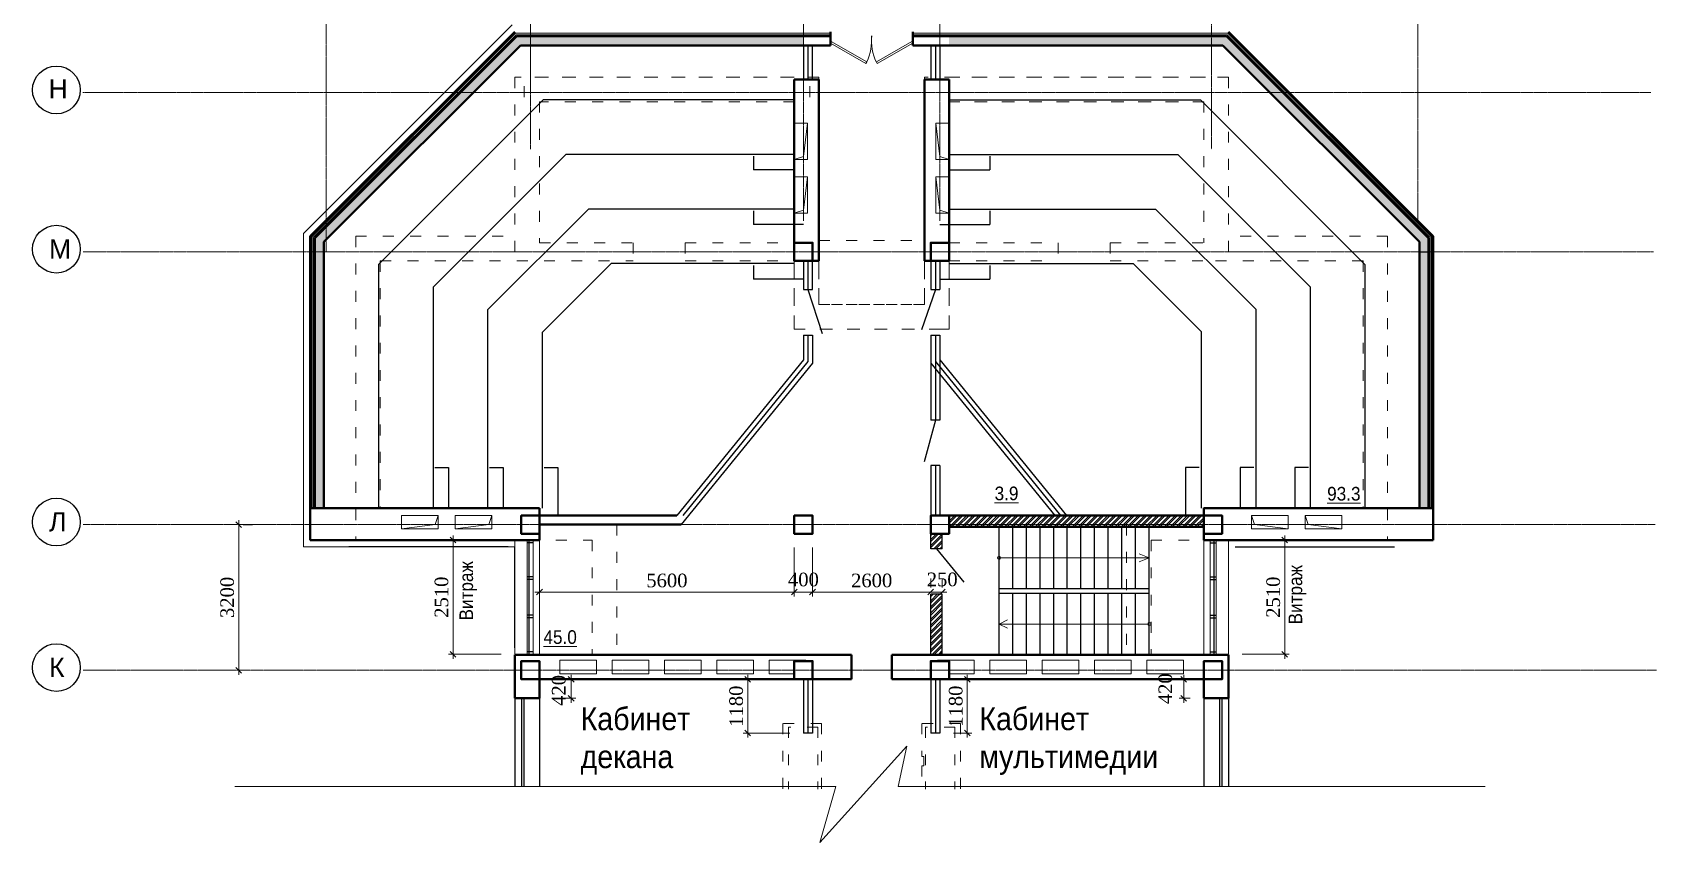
# Model space of a CAD drawing. Header units: inches. Extents: x -407541 to 6688123, y -998590 to 1205599.
# Drawn here: x 461 to 36152, y 173222 to 191033 of the extents above; entities that cross this region are included whole.
import ezdxf

# ---------------------------------------------------------------- set-up
doc = ezdxf.new("R2010")
doc.units = ezdxf.units.IN
doc.header["$MEASUREMENT"] = 0
doc.linetypes.add('ACAD_ISO03W100', pattern=[30, 12, -18])
doc.linetypes.add('ACAD_ISO04W100', pattern=[30, 24, -3, 0, -3])
for name, color, linetype, lineweight in [('1', 7, 'Continuous', 18), ('Вентканалы', 250, 'Continuous', 20), ('двери', 123, 'Continuous', 13), ('Лестницы', 250, 'Continuous', 25), ('Оси', 254, 'ACAD_ISO04W100', 5), ('Размеры', 7, 'Continuous', 18), ('СТЕКЛО', 121, 'Continuous', 5), ('Стенаgg', 7, 'Continuous', 13), ('Стены', 250, 'Continuous', 40), ('Текст', 7, 'Continuous', 18)]:
    doc.layers.add(name, color=color, linetype=linetype, lineweight=lineweight)
doc.layers.add('мои размеры', color=7, linetype='Continuous')
doc.layers.add('перегородки', color=14, linetype='Continuous')
doc.styles.get("Standard").update_dxf_attribs({"font": 'arial.ttf'})
doc.styles.add('style1', font='arial.ttf', dxfattribs={"width": 0.9, "height": 500})
doc.styles.add('стиль1', font='times.ttf')
doc.dimstyles.new('Copy(3) of Steal 1', dxfattribs={"dimtxt": 300, "dimasz": 125, "dimexe": 100, "dimexo": 300, "dimgap": 100, "dimtad": 1, "dimdec": 0, "dimrnd": 10, "dimzin": 1, "dimdsep": 46, "dimtxsty": 'стиль1', "dimblk": 'OBLIQUE', "dimcen": 100, "dimdle": 100, "dimclrd": 250, "dimclre": 250, "dimadec": 0, "dimazin": 0, "dimtfac": 1, "dimtdec": 0, "dimtmove": 2, "dimatfit": 2, "dimldrblk": 'OBLIQUE', "dimfxl": 1, "dimlwd": 9, "dimlwe": 9, "dimarcsym": 0})
pattern_1 = [(320, (183013.7, 647204), (-15.939086, -182.18467), [19.05, -209.55]), (265, (183013.7, 647204), (191.05664, 35.242826), [15.24, -167.64]), (10.451, (183012.37, 647188.82), (175.11669, -146.9425), [16.19, -178.09]), (316.1842, (183064.5, 647204), (-42.04233, -271.07904), [28.575, -314.325]), (6.6356, (183061, 647181.4), (247.42556, -237.40423), [24.285, -267.135]), (261.184, (183064.5, 647204), (247.42512, -237.4046), [22.86, -251.46]), (291, (183051.8, 647178.6), (-102.26552, -151.61488), [19.05, -209.55]), (236, (183051.8, 647178.6), (184.187966, -61.80203), [15.24, -167.64]), (341.4514, (183043.27, 647165.97), (81.92286, -213.41649), [16.19, -178.09]), (307.5, (183013.694, 647204), (84.555039, -3.088603), [0, -165.608, 0, -170.18, 0, -168.275]), (277.5, (183013.69, 647204), (100.180575, -66.819663), [0, -97.028, 0, -161.798, 0, -64.135]), (237.5, (183013.694, 647260.64), (-5.728744, -135.590595), [0, -63.5, 0, -198.12, 0, -262.89]), (227.5, (183013.7, 647286.04), (25.42649, -148.12918), [0, -82.55, 0, -131.572, 0, -186.69])]

# ---------------------------------------------------------------- blocks, each defined once
blk = doc.blocks.new('_Oblique')
at = {"layer": 'Стенаgg', "color": 0, "lineweight": -2}
blk.add_line((-0.5, -0.5), (0.5, 0.5), dxfattribs=at)
blk = doc.blocks.new('*D734')
at = {"layer": 'мои размеры', "color": 250, "lineweight": 9, "transparency": 16777216}
for p, q in [((4994, 180311), (4994, 176911)), ((5294, 180211), (5094, 180211)), ((4771, 177011), (4894, 177011))]:
    blk.add_line(p, q, dxfattribs=at)
at = {"layer": 'мои размеры', "color": 250, "lineweight": 9, "transparency": 16777216, "xscale": 125, "yscale": 125, "zscale": 125}
for p, rotation in [((4994, 180211), 90), ((4994, 177011), 270)]:
    blk.add_blockref('_Oblique', p, dxfattribs=dict(at, rotation=rotation))
at = {"layer": 'мои размеры', "color": 0, "transparency": 16777216, "insert": (4741, 178611), "char_height": 300, "attachment_point": 5, "rotation": 90, "style": 'стиль1'}
blk.add_mtext('3200', dxfattribs=at)
blk = doc.blocks.new('*D761')
at = {"layer": 'мои размеры', "color": 250, "lineweight": 9, "transparency": 16777216}
for p, q in [((17203, 179711), (17203, 178629)), ((11603, 178817), (11603, 178629)), ((11503, 178729), (17303, 178729))]:
    blk.add_line(p, q, dxfattribs=at)
at = {"layer": 'мои размеры', "color": 250, "lineweight": 9, "transparency": 16777216, "xscale": 125, "yscale": 125, "zscale": 125, "rotation": 180}
blk.add_blockref('_Oblique', (11603, 178729), dxfattribs=at)
at = {"layer": 'мои размеры', "color": 250, "lineweight": 9, "transparency": 16777216, "xscale": 125, "yscale": 125, "zscale": 125}
blk.add_blockref('_Oblique', (17203, 178729), dxfattribs=at)
at = {"layer": 'мои размеры', "color": 0, "transparency": 16777216, "insert": (14403, 178982), "char_height": 300, "attachment_point": 5, "style": 'стиль1'}
blk.add_mtext('5600', dxfattribs=at)
blk = doc.blocks.new('*D762')
at = {"layer": 'мои размеры', "color": 250, "lineweight": 9, "transparency": 16777216}
for p, q in [((17203, 179711), (17203, 178629)), ((17603, 179711), (17603, 178629)), ((17103, 178729), (17703, 178729))]:
    blk.add_line(p, q, dxfattribs=at)
at = {"layer": 'мои размеры', "color": 250, "lineweight": 9, "transparency": 16777216, "xscale": 125, "yscale": 125, "zscale": 125, "rotation": 180}
blk.add_blockref('_Oblique', (17203, 178729), dxfattribs=at)
at = {"layer": 'мои размеры', "color": 250, "lineweight": 9, "transparency": 16777216, "xscale": 125, "yscale": 125, "zscale": 125}
blk.add_blockref('_Oblique', (17603, 178729), dxfattribs=at)
at = {"layer": 'мои размеры', "color": 0, "transparency": 16777216, "insert": (17403, 179003), "char_height": 300, "attachment_point": 5, "style": 'стиль1'}
blk.add_mtext('400', dxfattribs=at)
blk = doc.blocks.new('*D763')
at = {"layer": 'мои размеры', "color": 250, "lineweight": 9, "transparency": 16777216}
for p, q in [((17603, 179711), (17603, 178629)), ((20203, 179029), (20203, 178829)), ((17503, 178729), (20303, 178729))]:
    blk.add_line(p, q, dxfattribs=at)
at = {"layer": 'мои размеры', "color": 250, "lineweight": 9, "transparency": 16777216, "xscale": 125, "yscale": 125, "zscale": 125, "rotation": 180}
blk.add_blockref('_Oblique', (17603, 178729), dxfattribs=at)
at = {"layer": 'мои размеры', "color": 250, "lineweight": 9, "transparency": 16777216, "xscale": 125, "yscale": 125, "zscale": 125}
blk.add_blockref('_Oblique', (20203, 178729), dxfattribs=at)
at = {"layer": 'мои размеры', "color": 0, "transparency": 16777216, "insert": (18903, 178982), "char_height": 300, "attachment_point": 5, "style": 'стиль1'}
blk.add_mtext('2600', dxfattribs=at)
blk = doc.blocks.new('*D738')
at = {"layer": 'мои размеры', "color": 250, "lineweight": 9, "transparency": 16777216}
for p, q in [((20203, 179029), (20203, 178829)), ((20453, 179029), (20453, 178829)), ((20103, 178729), (20553, 178729))]:
    blk.add_line(p, q, dxfattribs=at)
at = {"layer": 'мои размеры', "color": 250, "lineweight": 9, "transparency": 16777216, "xscale": 125, "yscale": 125, "zscale": 125, "rotation": 180}
blk.add_blockref('_Oblique', (20203, 178729), dxfattribs=at)
at = {"layer": 'мои размеры', "color": 250, "lineweight": 9, "transparency": 16777216, "xscale": 125, "yscale": 125, "zscale": 125}
blk.add_blockref('_Oblique', (20453, 178729), dxfattribs=at)
at = {"layer": 'мои размеры', "color": 0, "transparency": 16777216, "insert": (20453, 179005), "char_height": 300, "attachment_point": 5, "style": 'стиль1'}
blk.add_mtext('250', dxfattribs=at)
blk = doc.blocks.new('*D764')
at = {"layer": 'мои размеры', "color": 250, "lineweight": 9, "transparency": 16777216}
for p, q in [((11903, 176811), (12399, 176811)), ((12299, 176911), (12299, 176294)), ((11903, 176394), (12399, 176394))]:
    blk.add_line(p, q, dxfattribs=at)
at = {"layer": 'мои размеры', "color": 250, "lineweight": 9, "transparency": 16777216, "xscale": 125, "yscale": 125, "zscale": 125}
for p, rotation in [((12299, 176811), 90), ((12299, 176394), 270)]:
    blk.add_blockref('_Oblique', p, dxfattribs=dict(at, rotation=rotation))
at = {"layer": 'мои размеры', "color": 0, "transparency": 16777216, "insert": (12028, 176566), "char_height": 300, "attachment_point": 5, "rotation": 90, "style": 'стиль1'}
blk.add_mtext('420', dxfattribs=at)
blk = doc.blocks.new('*D765')
at = {"layer": 'мои размеры', "color": 250, "lineweight": 9, "transparency": 16777216}
for p, q in [((17103, 176811), (16080, 176811)), ((16180, 175528), (16180, 176911)), ((17103, 175628), (16080, 175628))]:
    blk.add_line(p, q, dxfattribs=at)
at = {"layer": 'мои размеры', "color": 250, "lineweight": 9, "transparency": 16777216, "xscale": 125, "yscale": 125, "zscale": 125}
for p, rotation in [((16180, 176811), 90), ((16180, 175628), 270)]:
    blk.add_blockref('_Oblique', p, dxfattribs=dict(at, rotation=rotation))
at = {"layer": 'мои размеры', "color": 0, "transparency": 16777216, "insert": (15927, 176219), "char_height": 300, "attachment_point": 5, "rotation": 90, "style": 'стиль1'}
blk.add_mtext('1180', dxfattribs=at)
blk = doc.blocks.new('*D739')
at = {"layer": 'мои размеры', "color": 250, "lineweight": 9, "transparency": 16777216}
for p, q in [((20703, 176811), (21105, 176811)), ((21005, 176911), (21005, 175528)), ((20703, 175628), (21105, 175628))]:
    blk.add_line(p, q, dxfattribs=at)
at = {"layer": 'мои размеры', "color": 250, "lineweight": 9, "transparency": 16777216, "xscale": 125, "yscale": 125, "zscale": 125}
for p, rotation in [((21005, 176811), 90), ((21005, 175628), 270)]:
    blk.add_blockref('_Oblique', p, dxfattribs=dict(at, rotation=rotation))
at = {"layer": 'мои размеры', "color": 0, "transparency": 16777216, "insert": (20752, 176219), "char_height": 300, "attachment_point": 5, "rotation": 90, "style": 'стиль1'}
blk.add_mtext('1180', dxfattribs=at)
blk = doc.blocks.new('*D766')
at = {"layer": 'мои размеры', "color": 250, "lineweight": 9, "transparency": 16777216}
for p, q in [((25903, 176811), (25662, 176811)), ((25762, 176911), (25762, 176294)), ((25903, 176394), (25662, 176394))]:
    blk.add_line(p, q, dxfattribs=at)
at = {"layer": 'мои размеры', "color": 250, "lineweight": 9, "transparency": 16777216, "xscale": 125, "yscale": 125, "zscale": 125}
for p, rotation in [((25762, 176811), 90), ((25762, 176394), 270)]:
    blk.add_blockref('_Oblique', p, dxfattribs=dict(at, rotation=rotation))
at = {"layer": 'мои размеры', "color": 0, "transparency": 16777216, "insert": (25359, 176603), "char_height": 300, "attachment_point": 5, "rotation": 90, "style": 'стиль1'}
blk.add_mtext('420', dxfattribs=at)
blk = doc.blocks.new('*D744')
at = {"layer": 'Размеры', "color": 250, "lineweight": 9, "transparency": 16777216}
for p, q in [((9704, 179971), (9704, 177262)), ((10753, 179871), (9604, 179871)), ((10763, 177362), (9604, 177362))]:
    blk.add_line(p, q, dxfattribs=at)
at = {"layer": 'Размеры', "color": 250, "lineweight": 9, "transparency": 16777216, "xscale": 125, "yscale": 125, "zscale": 125}
for p, rotation in [((9704, 179871), 90), ((9704, 177362), 270)]:
    blk.add_blockref('_Oblique', p, dxfattribs=dict(at, rotation=rotation))
at = {"layer": 'Размеры', "color": 0, "transparency": 16777216, "insert": (9451, 178616), "char_height": 300, "attachment_point": 5, "rotation": 90, "style": 'стиль1'}
blk.add_mtext('2510', dxfattribs=at)
blk = doc.blocks.new('*D745')
at = {"layer": 'Размеры', "color": 250, "lineweight": 9, "transparency": 16777216}
for p, q in [((27982, 177262), (27982, 179971)), ((27043, 179871), (28082, 179871)), ((27043, 177362), (28082, 177362))]:
    blk.add_line(p, q, dxfattribs=at)
at = {"layer": 'Размеры', "color": 250, "lineweight": 9, "transparency": 16777216, "xscale": 125, "yscale": 125, "zscale": 125}
for p, rotation in [((27982, 179871), 90), ((27982, 177362), 270)]:
    blk.add_blockref('_Oblique', p, dxfattribs=dict(at, rotation=rotation))
at = {"layer": 'Размеры', "color": 0, "transparency": 16777216, "insert": (27729, 178616), "char_height": 300, "attachment_point": 5, "rotation": 90, "style": 'стиль1'}
blk.add_mtext('2510', dxfattribs=at)
blk = doc.blocks.new('DVER 3(!)')
at = {"layer": 'двери'}
for points in [[(6389251, 630253), (6389147, 630313)], [(6389211, 630253), (6389211, 629353), (6389251, 629353), (6389251, 630253), (6389211, 630253)]]:
    blk.add_lwpolyline(points, dxfattribs=at)
blk.add_arc((6389287, 630412), 1062, 234.2253, 265.8938, dxfattribs=at)

msp = doc.modelspace()

# ---------------------------------------------------------------- hatches: boundary and pattern name
at = {"layer": 'мои размеры'}
h = msp.add_hatch(dxfattribs=at)
h.set_pattern_fill('AR-CONC', color=256, angle=-90, style=0)
h.set_pattern_definition(pattern_1)
h.paths.add_polyline_path([(17203.2, 190749.9), (17203.2, 190949.9), (11403.2, 190949.9), (11403.2, 190749.9)])
h.paths.add_polyline_path([(11403.2, 190749.9), (11403.2, 190949.9), (11104.7, 190949.9), (9865.6, 189711.2), (10148.5, 189711.2), (11187.5, 190749.9)])
h.paths.add_polyline_path([(10148.5, 189711.2), (9865.6, 189711.2), (6903.2, 186749.7), (6903.2, 186466.9)])
h.paths.add_polyline_path([(6863.2, 186211.2), (6863.2, 186426.9), (6903.2, 186466.9), (6903.2, 186749.7), (6663.2, 186509.8), (6663.2, 186211.2)])
h.paths.add_polyline_path([(6863.2, 180571.2), (6863.2, 186211.2), (6663.2, 186211.2), (6663.2, 180571.2)])
h.paths.add_polyline_path([(26619, 190749.9), (27658, 189711.2), (27940.9, 189711.2), (26701.8, 190949.9), (20603.2, 190949.9), (20603.2, 190749.9)])
h.paths.add_polyline_path([(23795.2, 191122.2), (23795.2, 190577.5), (23491, 190577.5), (23491, 191122.2)], flags=9)
h.paths.add_polyline_path([(28804.4, 184220.9), (29482.1, 184220.9), (29482.1, 183916.7), (28804.4, 183916.7)], flags=24)
h.paths.add_polyline_path([(31143.2, 186211.2), (31143.2, 186509.8), (27940.9, 189711.2), (27658, 189711.2), (30943.2, 186426.9), (30943.2, 186211.2)])
h = msp.add_hatch(dxfattribs=at)
h.set_pattern_fill('AR-CONC', color=256, angle=-90, style=0)
h.set_pattern_definition(pattern_1)
h.paths.add_polyline_path([(17403.2, 190749.9), (17403.2, 190949.9), (17203.2, 190949.9), (11403.2, 190949.9), (11403.2, 190749.9), (17203.2, 190749.9)])
h.paths.add_polyline_path([(14763.1, 191122.2), (14763.1, 190577.5), (14458.8, 190577.5), (14458.8, 191122.2)], flags=9)
h = msp.add_hatch(dxfattribs=at)
h.set_pattern_fill('AR-CONC', color=256, angle=-90, style=0)
h.set_pattern_definition(pattern_1)
h.paths.add_polyline_path([(31143.2, 186211.2), (31143.2, 180571.2), (30943.2, 180571.2), (30943.2, 186211.2)])
h = msp.add_hatch(dxfattribs=at)
h.set_pattern_fill('ANSI32', color=256, scale=10, style=0)
h.set_pattern_definition([(45, (-2151185.71, 665395.29), (-67.351921, 67.351921), []), (45, (-2151140.81, 665395.29), (-67.351921, 67.351921), [])])
h.paths.add_polyline_path([(26203.2, 180411.2), (23183, 180411.2), (20603.2, 180411.2), (20603.2, 180161.2), (26203.2, 180161.2)])
h.paths.add_polyline_path([(20403.2, 180011.2), (20203.2, 180011.2), (20203.2, 179681.2), (20403.2, 179681.2)])
h.paths.add_polyline_path([(20453.2, 180011.2), (20403.2, 180011.2), (20403.2, 179681.2), (20453.2, 179681.2)])
h.paths.add_polyline_path([(20453.2, 178681.2), (20403.2, 178681.2), (20403.2, 177351.2), (20453.2, 177351.2)])
h.paths.add_polyline_path([(20403.2, 178681.2), (20203.2, 178681.2), (20203.2, 177351.2), (20403.2, 177351.2)])

# ---------------------------------------------------------------- linework, layer by layer
at = {"color": 0}
for p, q in [((11684.3, 189549.9), (8063.2, 185929.9)), ((17203.2, 189549.9), (11684.3, 189549.9)), ((20603.2, 189549.9), (26127.2, 189549.9)), ((26127.2, 189549.9), (29743.2, 185934.9)), ((12181, 188349.9), (9263.2, 185432.9)), ((17203.2, 188349.9), (12181, 188349.9)), ((16303.2, 188311.2), (16303.2, 188011.2)), ((20603.2, 188349.9), (25635.4, 188349.9)), ((21503.2, 188311.2), (21503.2, 188011.2)), ((25635.4, 188349.9), (28543.2, 185442.9)), ((17203.2, 188011.2), (16303.2, 188011.2)), ((20603.2, 188011.2), (21503.2, 188011.2)), ((12677.8, 187149.9), (10463.2, 184935.9)), ((17203.2, 187149.9), (12677.8, 187149.9)), ((16303.2, 187111.2), (16303.2, 186811.2)), ((20603.2, 187149.9), (25143.6, 187149.9)), ((21503.2, 187111.2), (21503.2, 186811.2)), ((25143.6, 187149.9), (27343.2, 184950.8)), ((17403.2, 186811.2), (16303.2, 186811.2)), ((20403.2, 186811.2), (21503.2, 186811.2)), ((8063.2, 185929.9), (8063.2, 180571.2)), ((13174.6, 185949.9), (11663.2, 184438.9)), ((17203.2, 185949.9), (13174.6, 185949.9)), ((16303.2, 185911.2), (16303.2, 185611.2)), ((17403.2, 185611.2), (16303.2, 185611.2)), ((20403.2, 185611.2), (21503.2, 185611.2)), ((20603.2, 185949.9), (24651.8, 185949.9)), ((21503.2, 185911.2), (21503.2, 185611.2)), ((24651.8, 185949.9), (26143.2, 184458.8)), ((29743.2, 185934.9), (29743.2, 180571.2)), ((9263.2, 185432.9), (9263.2, 180571.2)), ((28543.2, 185442.9), (28543.2, 180571.2)), ((10463.2, 184935.9), (10463.2, 180571.2)), ((27343.2, 184950.8), (27343.2, 180571.2)), ((11663.2, 184438.9), (11663.2, 180571.2)), ((26143.2, 184458.8), (26143.2, 180571.2)), ((9303.2, 181471.2), (9603.2, 181471.2)), ((9603.2, 181471.2), (9603.2, 180571.2)), ((10503.2, 181471.2), (10803.2, 181471.2)), ((10803.2, 181471.2), (10803.2, 180571.2)), ((11703.2, 181471.2), (12003.2, 181471.2)), ((12003.2, 181471.2), (12003.2, 180411.2)), ((25803.2, 181471.2), (25803.2, 180411.2)), ((26103.2, 181471.2), (25803.2, 181471.2)), ((27003.2, 181471.2), (27003.2, 180571.2)), ((27303.2, 181471.2), (27003.2, 181471.2)), ((28203.2, 181471.2), (28203.2, 180571.2)), ((28503.2, 181471.2), (28203.2, 181471.2)), ((10913.2, 179721.2), (7413.2, 179721.2)), ((26893.2, 179721.2), (30393.2, 179721.2)), ((11063.2, 176394.2), (11063.2, 174450.4)), ((11204.6, 176394.2), (11204.6, 174450.4)), ((11257.9, 176394.2), (11257.9, 174450.4)), ((11603.2, 176394.2), (11603.2, 174450.4)), ((26203.2, 176394.2), (26203.2, 174450.4)), ((26548.6, 176394.2), (26548.6, 174450.4)), ((26601.9, 176394.2), (26601.9, 174450.4)), ((26743.2, 176394.2), (26743.2, 174450.4))]:
    msp.add_line(p, q, dxfattribs=at)
for p, q in [((11463.2, 179811.8), (11333.2, 179811.8)), ((26343.2, 179811.8), (26473.2, 179811.8)), ((11463.2, 179061.8), (11333.2, 179061.8)), ((11463.2, 179001.8), (11333.2, 179001.8)), ((26343.2, 179061.8), (26473.2, 179061.8)), ((26343.2, 179001.8), (26473.2, 179001.8)), ((11463.2, 178221.8), (11333.2, 178221.8)), ((11463.2, 178161.8), (11333.2, 178161.8)), ((26343.2, 178221.8), (26473.2, 178221.8)), ((26343.2, 178161.8), (26473.2, 178161.8)), ((11463.2, 177411.8), (11333.2, 177411.8)), ((26343.2, 177411.8), (26473.2, 177411.8))]:
    msp.add_line(p, q)
msp.add_lwpolyline([(17603.2, 186411.2), (17603.2, 186411.2), (17603.2, 186411.2), (17603.2, 186011.2), (17203.2, 186011.2), (17203.2, 186411.2), (17603.2, 186411.2)])
at = {"layer": '1', "lineweight": 9, "ltscale": 0.1}
for p, q in [((4906.6, 174450.4), (18116.1, 174450.4)), ((19487.5, 174450.4), (32387.5, 174450.4))]:
    msp.add_line(p, q, dxfattribs=at)
msp.add_lwpolyline([(18116.1, 174450.4), (17765, 173221.9), (19673.2, 175343.5), (19487.5, 174450.4)], dxfattribs=at)
at = {"layer": 'Вентканалы'}
for p, q in [((17203.2, 189041.2), (17493.2, 189041.2)), ((17493.2, 189041.2), (17493.2, 188241.2)), ((20603.2, 189041.2), (20313.2, 189041.2)), ((20313.2, 189041.2), (20313.2, 188241.2)), ((17203.2, 188241.2), (17493.2, 188241.2)), ((20603.2, 188241.2), (20313.2, 188241.2)), ((17203.2, 187861.2), (17493.2, 187861.2)), ((17493.2, 187861.2), (17493.2, 187061.2)), ((20313.2, 187861.2), (20313.2, 187061.2)), ((20603.2, 187861.2), (20313.2, 187861.2)), ((17203.2, 187061.2), (17493.2, 187061.2)), ((20603.2, 187061.2), (20313.2, 187061.2)), ((8573.2, 180411.2), (9373.2, 180411.2)), ((8573.2, 180411.2), (8573.2, 180121.2)), ((9373.2, 180411.2), (9373.2, 180121.2)), ((10553.2, 180411.2), (9753.2, 180411.2)), ((9753.2, 180411.2), (9753.2, 180121.2)), ((10553.2, 180411.2), (10553.2, 180121.2)), ((27253.2, 180411.2), (28053.2, 180411.2)), ((27253.2, 180411.2), (27253.2, 180121.2)), ((28053.2, 180411.2), (28053.2, 180121.2)), ((29233.2, 180411.2), (28433.2, 180411.2)), ((28433.2, 180411.2), (28433.2, 180121.2)), ((29233.2, 180411.2), (29233.2, 180121.2)), ((8573.2, 180121.2), (9373.2, 180121.2)), ((9753.2, 180121.2), (10553.2, 180121.2)), ((28053.2, 180121.2), (27253.2, 180121.2)), ((29233.2, 180121.2), (28433.2, 180121.2))]:
    msp.add_line(p, q, dxfattribs=at)
for points in [[(17493.2, 189041.2), (17403.2, 188302.9), (17203.2, 188241.2)], [(20313.2, 189041.2), (20403.2, 188302.9), (20603.2, 188241.2)], [(17493.2, 187861.2), (17403.2, 187122.9), (17203.2, 187061.2)], [(20313.2, 187861.2), (20403.2, 187122.9), (20603.2, 187061.2)], [(8573.2, 180121.2), (9311.5, 180211.2), (9373.2, 180411.2)], [(9753.2, 180121.2), (10491.5, 180211.2), (10553.2, 180411.2)], [(28053.2, 180121.2), (27315, 180211.2), (27253.2, 180411.2)], [(29233.2, 180121.2), (28495, 180211.2), (28433.2, 180411.2)], [(12053.2, 177231.2), (12053.2, 176931.2), (12853.2, 176931.2), (12853.2, 177231.2), (12053.2, 177231.2)], [(13203.2, 177231.2), (13203.2, 176931.2), (14003.2, 176931.2), (14003.2, 177231.2), (13203.2, 177231.2)], [(14353.2, 177231.2), (14353.2, 176931.2), (15153.2, 176931.2), (15153.2, 177231.2), (14353.2, 177231.2)], [(15503.2, 177231.2), (15503.2, 176931.2), (16303.2, 176931.2), (16303.2, 177231.2), (15503.2, 177231.2)], [(16653.2, 177231.2), (16653.2, 176931.2), (17203.2, 176931.2)], [(17453.2, 177211.2), (17453.2, 177231.2), (16653.2, 177231.2)], [(20353.2, 177211.2), (20353.2, 177231.2), (21153.2, 177231.2)], [(21153.2, 177231.2), (21153.2, 176931.2), (20603.2, 176931.2)], [(22303.2, 177231.2), (22303.2, 176931.2), (21503.2, 176931.2), (21503.2, 177231.2), (22303.2, 177231.2)], [(23453.2, 177231.2), (23453.2, 176931.2), (22653.2, 176931.2), (22653.2, 177231.2), (23453.2, 177231.2)], [(24603.2, 177231.2), (24603.2, 176931.2), (23803.2, 176931.2), (23803.2, 177231.2), (24603.2, 177231.2)], [(25753.2, 177231.2), (25753.2, 176931.2), (24953.2, 176931.2), (24953.2, 177231.2), (25753.2, 177231.2)]]:
    msp.add_lwpolyline(points, dxfattribs=at)
at = {"layer": 'Лестницы'}
for points in [[(21703.2, 177351.2), (21703.2, 180151.2)], [(22003.2, 178801.2), (22003.2, 180151.2)], [(22303.2, 178801.2), (22303.2, 180151.2)], [(22603.2, 178801.2), (22603.2, 180151.2)], [(22903.2, 178801.2), (22903.2, 180151.2)], [(23203.2, 178801.2), (23203.2, 180151.2)], [(23503.2, 178801.2), (23503.2, 180151.2)], [(23803.2, 178801.2), (23803.2, 180151.2)], [(24103.2, 178801.2), (24103.2, 180151.2)], [(24403.2, 178801.2), (24403.2, 180151.2)], [(24703.2, 178801.2), (24703.2, 180151.2)], [(25003.2, 177351.2), (25003.2, 180151.2)], [(11377.4, 177351.2), (11377.4, 179871.2)], [(26429.1, 177351.2), (26429.1, 179871.2)], [(25003.2, 178801.2), (21703.2, 178801.2)], [(25003.2, 178701.2), (21703.2, 178701.2)], [(22003.2, 177351.2), (22003.2, 178701.2)], [(22303.2, 177351.2), (22303.2, 178701.2)], [(22603.2, 177351.2), (22603.2, 178701.2)], [(22903.2, 177351.2), (22903.2, 178701.2)], [(23203.2, 177351.2), (23203.2, 178701.2)], [(23503.2, 177351.2), (23503.2, 178701.2)], [(23803.2, 177351.2), (23803.2, 178701.2)], [(24103.2, 177351.2), (24103.2, 178701.2)], [(24403.2, 177351.2), (24403.2, 178701.2)], [(24703.2, 177351.2), (24703.2, 178701.2)]]:
    msp.add_lwpolyline(points, dxfattribs=at)
at = {"layer": 'мои размеры'}
for p, q in [((17503.2, 185379.8), (17813.4, 184414.7)), ((20303.2, 185379.8), (20001.5, 184496.4)), ((20303.2, 182509.9), (20056.3, 181596.1)), ((20328.2, 179681.2), (20926.4, 178946.3))]:
    msp.add_line(p, q, dxfattribs=at)
msp.add_lwpolyline([(31143.2, 186211.2), (31143.2, 180571.2), (30943.2, 180571.2), (30943.2, 186211.2)], close=True, dxfattribs=at)
for centre in [(985.6, 189768.8), (985.6, 186268.8), (985.6, 180268.8), (985.6, 177068.8)]:
    msp.add_circle(centre, 525, dxfattribs=at)
at = {"layer": 'Оси', "ltscale": 0.3}
for p, q in [((17403.2, 278737.2), (17403.2, 186893.5)), ((20403.2, 278737.2), (20403.2, 186893.5)), ((36025.3, 189711.2), (1563.6, 189711.2)), ((36088.5, 186211.2), (1574, 186211.2)), ((36119.1, 180211.2), (1574, 180211.2)), ((36151.8, 177011.2), (1574, 177011.2))]:
    msp.add_line(p, q, dxfattribs=at)
for points in [[(6918.2, 194528.8), (6918.2, 186211.2)], [(26369.6, 194529.7), (26369.6, 188465.1)], [(30903.2, 194587), (30903.2, 186891.1)], [(11403.2, 194514.1), (11403.2, 188465.1)]]:
    msp.add_lwpolyline(points, dxfattribs=at)
at = {"layer": 'перегородки'}
for p, q in [((17403.2, 190749.9), (17403.2, 189996.9)), ((17503.2, 190749.9), (17503.2, 189996.9)), ((17603.2, 189996.9), (17603.2, 190749.9)), ((20203.2, 190749.9), (20203.2, 189996.9)), ((20303.2, 190749.9), (20303.2, 189996.9)), ((20403.2, 190749.9), (20403.2, 189996.9)), ((17203.2, 189996.9), (17203.2, 186011.2)), ((17603.2, 185379.8), (17603.2, 186411.2)), ((20203.2, 186411.2), (20203.2, 185379.8)), ((17403.2, 186011.2), (17403.2, 185379.8)), ((17403.2, 186011.2), (17403.2, 185567.4)), ((17503.2, 186011.2), (17503.2, 185379.8)), ((20303.2, 186011.2), (20303.2, 185379.8)), ((20403.2, 186011.2), (20403.2, 185379.8)), ((20403.2, 186011.2), (20403.2, 185567.4)), ((17403.2, 185379.8), (17603.2, 185379.8)), ((20203.2, 185379.8), (20403.2, 185379.8)), ((17403.2, 184379.8), (17403.2, 183835)), ((17403.2, 184379.8), (17603.2, 184379.8)), ((17503.2, 184379.8), (17503.2, 183799.5)), ((17603.2, 184379.8), (17603.2, 183764.1)), ((20203.2, 184379.8), (20203.2, 182509.9)), ((20203.2, 184379.8), (20403.2, 184379.8)), ((20303.2, 184379.8), (20303.2, 182509.9)), ((20403.2, 184379.8), (20403.2, 182509.9)), ((17403.2, 183835), (14623.5, 180411.2)), ((20403.2, 183835), (23183, 180411.2)), ((17603.2, 183764.1), (14718.7, 180211.2)), ((17503.2, 183799.5), (14752.3, 180411.2)), ((20203.2, 183764.1), (22925.4, 180411.2)), ((20303.2, 183799.5), (23054.2, 180411.2)), ((20403.2, 182509.9), (20203.2, 182509.9)), ((20203.2, 181509.9), (20203.2, 180411.2)), ((20403.2, 181509.9), (20203.2, 181509.9)), ((20303.2, 181509.9), (20303.2, 180411.2)), ((20403.2, 181509.9), (20403.2, 180411.2)), ((20453.2, 179681.2), (20203.2, 179681.2)), ((20453.2, 178681.2), (20203.2, 178681.2)), ((17403.2, 176811.2), (17403.2, 175627.8)), ((17503.2, 176811.2), (17503.2, 175627.8)), ((17603.2, 176811.2), (17603.2, 175627.8)), ((20203.2, 176811.2), (20203.2, 175627.8)), ((20303.2, 176811.2), (20303.2, 175627.8)), ((20403.2, 176811.2), (20403.2, 175627.8)), ((17603.2, 175627.8), (17403.2, 175627.8)), ((20403.2, 175627.8), (20203.2, 175627.8))]:
    msp.add_line(p, q, dxfattribs=at)
at = {"layer": 'перегородки', "color": 112, "linetype": 'ACAD_ISO03W100', "lineweight": 5, "ltscale": 20}
for p, q in [((11063.2, 190051.2), (11063.2, 186011.2)), ((17743.2, 190051.2), (11063.2, 190051.2)), ((17203.2, 190051.2), (11063.2, 190051.2)), ((17743.2, 190051.2), (17743.2, 185051.2)), ((20063.2, 190051.2), (20063.2, 185051.2)), ((26743.2, 190051.2), (20063.2, 190051.2)), ((20603.2, 190051.2), (26743.2, 190051.2)), ((26743.2, 190051.2), (26743.2, 186011.2)), ((11263.2, 189851.2), (11263.2, 189511.2)), ((17543.2, 189851.2), (17543.2, 189511.2)), ((11603.2, 189511.2), (11603.2, 186411.2)), ((17203.2, 189511.2), (11603.2, 189511.2)), ((26203.2, 189511.2), (20603.2, 189511.2)), ((20603.2, 189511.2), (26203.2, 189511.2)), ((26203.2, 189511.2), (26203.2, 186411.2)), ((17203.2, 187061.2), (17203.2, 184511.2)), ((20603.2, 187061.2), (20603.2, 184511.2)), ((7563.2, 186551.2), (11063.2, 186551.2)), ((7563.2, 186551.2), (7563.2, 179871.2)), ((11603.2, 186411.2), (13663.2, 186411.2)), ((13663.2, 186411.2), (13663.2, 186011.2)), ((14803.2, 186411.2), (14803.2, 186011.2)), ((14803.2, 186411.2), (17203.2, 186411.2)), ((17743.2, 186461.2), (20063.2, 186461.2)), ((20603.2, 186411.2), (23003.2, 186411.2)), ((23003.2, 186411.2), (23003.2, 186011.2)), ((24143.2, 186411.2), (24143.2, 186011.2)), ((24143.2, 186411.2), (26203.2, 186411.2)), ((30243.2, 186551.2), (26743.2, 186551.2)), ((30243.2, 186551.2), (30243.2, 179871.2)), ((8103.2, 186011.2), (13663.2, 186011.2)), ((8103.2, 186011.2), (8103.2, 180571.2)), ((14803.2, 186011.2), (17203.2, 186011.2)), ((17203.2, 186011.2), (17203.2, 184511.2)), ((17743.2, 186211.2), (20063.2, 186211.2)), ((17743.2, 186011.2), (17743.2, 185051.2)), ((20063.2, 186011.2), (20063.2, 185051.2)), ((20603.2, 186011.2), (23003.2, 186011.2)), ((20603.2, 186011.2), (20603.2, 184567.4)), ((24143.2, 186011.2), (26543.2, 186011.2)), ((29703.2, 186011.2), (26203.2, 186011.2)), ((29703.2, 186011.2), (29703.2, 180571.2)), ((17743.2, 185051.2), (20063.2, 185051.2)), ((20063.2, 185051.2), (17743.2, 185051.2)), ((17203.2, 184511.2), (20063.2, 184511.2)), ((20403.2, 184511.2), (17403.2, 184511.2)), ((20603.2, 184511.2), (20063.2, 184511.2)), ((8103.2, 180571.2), (11203.2, 180571.2)), ((26603.2, 180571.2), (29703.2, 180571.2)), ((11603.2, 180211.2), (13303.2, 180211.2)), ((13303.2, 180211.2), (13303.2, 177351.2)), ((24503.2, 180211.2), (24503.2, 177351.2)), ((26203.2, 180211.2), (24503.2, 180211.2)), ((6563.2, 179871.2), (12763.2, 179871.2)), ((12763.2, 179871.2), (12763.2, 177351.2)), ((25043.2, 179871.2), (25043.2, 177351.2)), ((25043.2, 179871.2), (30243.2, 179871.2)), ((17803.2, 175841.2), (16953.2, 175841.2)), ((16953.2, 175841.2), (16953.2, 174393.7)), ((17723.2, 175761.2), (17073.2, 175761.2)), ((17073.2, 175761.2), (17073.2, 174393.7)), ((17723.2, 175761.2), (17723.2, 174393.7)), ((17803.2, 175841.2), (17803.2, 174393.7)), ((20003.2, 175841.2), (20003.2, 175111.2)), ((20853.2, 175841.2), (20003.2, 175841.2)), ((20083.2, 175761.2), (20083.2, 174393.7)), ((20733.2, 175761.2), (20083.2, 175761.2)), ((20733.2, 175761.2), (20733.2, 174393.7)), ((20853.2, 175841.2), (20853.2, 174393.7)), ((20003.2, 174911.2), (20003.2, 174393.7))]:
    msp.add_line(p, q, dxfattribs=at)
for points in [[(20603.2, 186411.2), (20603.2, 186411.2), (20603.2, 186411.2), (20603.2, 186011.2), (20203.2, 186011.2), (20203.2, 186411.2), (20603.2, 186411.2)], [(20603.2, 177211.2), (20603.2, 177211.2), (20603.2, 177211.2), (20603.2, 176811.2), (20203.2, 176811.2), (20203.2, 177211.2), (20603.2, 177211.2)], [(20003.2, 175111.2), (20053.2, 175111.2), (20053.2, 174911.2), (20003.2, 174911.2)]]:
    msp.add_lwpolyline(points, dxfattribs=at)
at = {"layer": 'перегородки'}
for points in [[(20203.2, 179681.2), (20203.2, 180011.2)], [(20453.2, 179681.2), (20453.2, 180011.2)], [(20203.2, 177351.2), (20203.2, 178681.2)], [(20453.2, 177351.2), (20453.2, 178681.2)]]:
    msp.add_lwpolyline(points, dxfattribs=at)
at = {"layer": 'Размеры'}
for p, q in [((25003.2, 179481.2), (24783.4, 179572.2)), ((21703.2, 179481.2), (25003.2, 179481.2)), ((25003.2, 179481.2), (24783.4, 179390.2)), ((21703.2, 178026.2), (21885.1, 178117.8)), ((21703.2, 178026.2), (25003.2, 178026.2)), ((21703.2, 178026.2), (21885.1, 177934.5))]:
    msp.add_line(p, q, dxfattribs=at)
for centre in [(21703.2, 179481.2), (25003.2, 178026.2)]:
    msp.add_circle(centre, 34.3, dxfattribs=at)
at = {"layer": 'СТЕКЛО'}
for p, q in [((6413.2, 186613.2), (11001.2, 191199.9)), ((11076.9, 191016.9), (6596.2, 186537.5)), ((11090.6, 190983.9), (6629.2, 186523.8)), ((17203.2, 191016.9), (11076.9, 191016.9)), ((17203.2, 190983.9), (11090.6, 190983.9)), ((17203.2, 191016.9), (17995.4, 191016.9)), ((17203.2, 191016.9), (17995.4, 191016.9)), ((17203.2, 190983.9), (17995.4, 190983.9)), ((19805.4, 191016.9), (20603.2, 191016.9)), ((19805.4, 191016.9), (20603.2, 191016.9)), ((19805.4, 190983.9), (20603.2, 190983.9)), ((20603.2, 191016.9), (26729.6, 191016.9)), ((20603.2, 190983.9), (26715.9, 190983.9)), ((26715.9, 190983.9), (31177.2, 186523.8)), ((26729.6, 191016.9), (31210.2, 186537.5)), ((17203.2, 189549.9), (12015, 189549.9)), ((6413.2, 179721.2), (6413.2, 186613.2)), ((6596.2, 186537.5), (6596.2, 180571.2)), ((6629.2, 186523.8), (6629.2, 180571.2)), ((31177.2, 186523.8), (31177.2, 180571.2)), ((31210.2, 186537.5), (31210.2, 180571.2)), ((17203.2, 185949.9), (13504.3, 185949.9)), ((11053.2, 179721.2), (6413.2, 179721.2)), ((11053.2, 177501.2), (11053.2, 179721.2)), ((11063.2, 179871.2), (11063.2, 177361.8)), ((11333.2, 179871.8), (11333.2, 177361.8)), ((11463.2, 179871.8), (11463.2, 177361.8)), ((11603.2, 179871.8), (11603.2, 177361.8)), ((26203.2, 179871.8), (26203.2, 177361.8)), ((26343.2, 179871.8), (26343.2, 177361.8)), ((26473.2, 179871.8), (26473.2, 177361.8)), ((26743.2, 179871.8), (26743.2, 177361.8))]:
    msp.add_line(p, q, dxfattribs=at)
at = {"layer": 'Стены', "ltscale": 100}
for p, q in [((11063.2, 191049.9), (6563.2, 186551.2)), ((11104.7, 190949.9), (6663.2, 186509.8)), ((17203.2, 190949.9), (11104.7, 190949.9)), ((17203.2, 190949.9), (17995.4, 190949.9)), ((19805.4, 190949.9), (20603.2, 190949.9)), ((20603.2, 190949.9), (26701.8, 190949.9)), ((26701.8, 190949.9), (31143.2, 186509.8)), ((26743.2, 191049.9), (31243.2, 186551.2)), ((11187.5, 190749.9), (6863.2, 186426.9)), ((17203.2, 190749.9), (11187.5, 190749.9)), ((17203.2, 190749.9), (17995.4, 190749.9)), ((19805.4, 190749.9), (20603.2, 190749.9)), ((20603.2, 190749.9), (26619, 190749.9)), ((26619, 190749.9), (30943.2, 186426.9)), ((17743.2, 189996.9), (17203.2, 189996.9)), ((17203.2, 189996.9), (17203.2, 186011.2)), ((17743.2, 189996.9), (17743.2, 186011.2)), ((20603.2, 189996.9), (20063.2, 189996.9)), ((20063.2, 189996.9), (20063.2, 186011.2)), ((20603.2, 189996.9), (20603.2, 186011.2)), ((6563.2, 186551.2), (6563.2, 179871.2)), ((6663.2, 186509.8), (6663.2, 180571.2)), ((6863.2, 186426.9), (6863.2, 180571.2)), ((30943.2, 186426.9), (30943.2, 180571.2)), ((31143.2, 186509.8), (31143.2, 180571.2)), ((31243.2, 186551.2), (31243.2, 179871.2)), ((17603.2, 186011.2), (17743.2, 186011.2)), ((20203.2, 186011.2), (20063.2, 186011.2)), ((6563.2, 180571.2), (11603.2, 180571.2)), ((11603.2, 180411.2), (11603.2, 180571.2)), ((11603.2, 180411.2), (14623.5, 180411.2)), ((26203.2, 180411.2), (20603.2, 180411.2)), ((26203.2, 180411.2), (23183, 180411.2)), ((26203.2, 180411.2), (26203.2, 180584)), ((31243.2, 180571.2), (26203.2, 180571.2)), ((11603.2, 180211.2), (14718.7, 180211.2)), ((11603.2, 180011.2), (11603.2, 179871.2)), ((26203.2, 180161.2), (20603.2, 180161.2)), ((26203.2, 180011.2), (26203.2, 179871.2)), ((11603.2, 179871.2), (6563.2, 179871.2)), ((26203.2, 179871.2), (31243.2, 179871.2)), ((17603.2, 176811.2), (11203.2, 176811.2)), ((26603.2, 176811.2), (20203.2, 176811.2))]:
    msp.add_line(p, q, dxfattribs=at)
at = {"layer": 'Стены'}
for p, q in [((17995.4, 190749.9), (17995.4, 191049.9)), ((19805.4, 190749.9), (19805.4, 191049.9)), ((11063.2, 176394.2), (11063.2, 177351.2)), ((18459.5, 177351.2), (18459.5, 176811.2)), ((19347.5, 177351.2), (19347.5, 176811.2)), ((26743.2, 177351.2), (26743.2, 176394.2)), ((11603.2, 176394.2), (11603.2, 176811.2)), ((26203.2, 176811.2), (26203.2, 176394.2))]:
    msp.add_line(p, q, dxfattribs=at)
at = {"layer": 'Стены', "ltscale": 100}
for points in [[(17203.2, 186411.2), (17203.2, 186411.2), (17203.2, 186411.2), (17203.2, 186011.2), (17603.2, 186011.2), (17603.2, 186411.2), (17203.2, 186411.2)], [(17203.2, 186411.2), (17203.2, 186411.2), (17203.2, 186411.2), (17203.2, 186011.2), (17603.2, 186011.2)], [(17603.2, 186211.2), (17603.2, 186411.2), (17203.2, 186411.2)], [(20203.2, 186411.2), (20203.2, 186411.2), (20203.2, 186411.2), (20203.2, 186011.2), (20603.2, 186011.2), (20603.2, 186411.2), (20203.2, 186411.2)], [(20603.2, 186411.2), (20603.2, 186411.2), (20603.2, 186411.2), (20603.2, 186011.2), (20203.2, 186011.2), (20203.2, 186411.2), (20603.2, 186411.2)], [(20603.2, 186411.2), (20603.2, 186411.2), (20603.2, 186411.2), (20603.2, 186011.2), (20203.2, 186011.2)], [(20203.2, 186411.2), (20603.2, 186411.2)], [(11603.2, 180411.2), (11603.2, 180411.2), (11603.2, 180411.2), (11603.2, 180011.2), (11203.2, 180011.2), (11203.2, 180411.2), (11603.2, 180411.2)], [(17203.2, 180411.2), (17203.2, 180411.2), (17203.2, 180411.2), (17203.2, 180011.2), (17603.2, 180011.2), (17603.2, 180411.2), (17203.2, 180411.2)], [(20203.2, 180411.2), (20203.2, 180411.2), (20203.2, 180411.2), (20203.2, 180011.2), (20603.2, 180011.2), (20603.2, 180411.2), (20203.2, 180411.2)], [(26203.2, 180411.2), (26203.2, 180411.2), (26203.2, 180411.2), (26203.2, 180011.2), (26603.2, 180011.2), (26603.2, 180411.2), (26203.2, 180411.2)], [(11063.2, 177351.2), (11803.2, 177351.2), (11803.2, 177351.2), (11803.2, 177351.2), (11803.2, 177351.2), (12953.2, 177351.2), (12953.2, 177351.2), (12953.2, 177351.2), (12953.2, 177351.2), (18459.5, 177351.2), (18459.5, 177351.2), (18459.5, 177351.2), (18459.5, 177351.2), (18459.5, 177351.2), (18459.5, 177351.2), (18459.5, 177351.2), (18459.5, 177351.2), (18459.5, 177351.2), (18459.5, 177351.2), (18459.5, 177351.2), (18459.5, 177351.2), (18459.5, 177351.2)], [(11203.2, 177211.2), (11203.2, 177211.2), (11203.2, 177211.2), (11203.2, 176811.2), (11603.2, 176811.2), (11603.2, 177211.2), (11203.2, 177211.2)], [(17203.2, 177211.2), (17203.2, 177211.2), (17203.2, 177211.2), (17203.2, 176811.2), (17603.2, 176811.2), (17603.2, 177211.2), (17203.2, 177211.2)], [(26743.2, 177351.2), (19347.5, 177351.2)], [(20203.2, 177211.2), (20203.2, 177211.2), (20203.2, 177211.2), (20203.2, 176811.2), (20603.2, 176811.2), (20603.2, 177211.2), (20203.2, 177211.2)], [(26203.2, 177211.2), (26203.2, 177211.2), (26203.2, 177211.2), (26203.2, 176811.2), (26603.2, 176811.2), (26603.2, 177211.2), (26203.2, 177211.2)], [(11063.2, 176394.2), (11603.2, 176394.2)], [(26743.2, 176394.2), (26203.2, 176394.2)]]:
    msp.add_lwpolyline(points, dxfattribs=at)
at = {"layer": 'Стены'}
for points in [[(18459.5, 176811.2), (17603.2, 176811.2)], [(20203.2, 176811.2), (19347.5, 176811.2)]]:
    msp.add_lwpolyline(points, dxfattribs=at)

# ---------------------------------------------------------------- block references
at = {"layer": 'двери', "xscale": -1, "rotation": 60.00000000617205}
msp.add_blockref('DVER 3(!)', (3758436.1, 5408928), dxfattribs=at)
at = {"layer": 'двери', "rotation": 300.0000000015769}
msp.add_blockref('DVER 3(!)', (-3720635.3, 5408928), dxfattribs=at)

# ---------------------------------------------------------------- texts
at = {"layer": 'мои размеры', "char_height": 420, "width": 610.244, "attachment_point": 1}
for s, insert in [('{\\fArial|b0|i0|c204|p34;Н}', (813.4, 190003.6)), ('{\\fArial|b0|i0|c204|p34;М}', (823.7, 186483.1)), ('{\\fArial|b0|i0|c204|p34;Л}', (823.7, 180483.1)), ('{\\fArial|b0|i0|c204|p34;К}', (823.7, 177283.1))]:
    msp.add_mtext(s, dxfattribs=dict(at, insert=insert))
at = {"layer": 'Текст', "width": 5811.713, "attachment_point": 1, "style": 'style1'}
for s, insert, char_height in [('{\\L\\C252;3.9}', (21605.3, 181048.5), 300), ('{\\L\\C252;93.3}', (28913.1, 181041.5), 300), ('{\\L\\C252;45.0}', (11690, 177889.7), 300), ('{\\fArial|b0|i0|c204|p34;Кабинет\\fArial|b0|i0|c238|p34; \\P\\fArial|b0|i0|c204|p34;декана}', (12506.1, 176192.3), 500), ('{\\fArial|b0|i0|c204|p34;Кабинет\\fArial|b0|i0|c238|p34; \\fArial|b0|i0|c204|p34;мультимедии}', (21269.5, 176192.3), 500)]:
    msp.add_mtext(s, dxfattribs=dict(at, insert=insert, char_height=char_height))
at = {"layer": 'Текст', "char_height": 300, "width": 5811.713, "attachment_point": 1, "rotation": 90, "style": 'style1'}
for insert in [(9842.8, 178104.5), (28064.4, 178018.4)]:
    msp.add_mtext('{\\fArial|b0|i0|c204|p34;\\C252;Витраж}', dxfattribs=dict(at, insert=insert))

# ---------------------------------------------------------------- dimensions: what is measured, and where the dimension line sits
at = {"layer": 'мои размеры'}
for base, p1, p2, angle, picture, middle in [((4993.8, 177011.2), (4993.8, 180211.2), (5070.7, 177011.2), 270, '*D734', (4741.2, 178611.2)), ((16179.9, 176811.2), (17403.2, 175627.8), (17403.2, 176811.2), 90, '*D765', (15927.3, 176219.5)), ((21004.9, 175627.8), (20403.2, 176811.2), (20403.2, 175627.8), 90, '*D739', (20752.3, 176219.5)), ((25761.9, 176394.2), (26203.2, 176811.2), (26203.2, 176394.2), 90, '*D766', (25359.3, 176602.7))]:
    dim = msp.add_linear_dim(base=base, p1=p1, p2=p2, angle=angle, dimstyle='Copy(3) of Steal 1', override={"dimscale": 1}, dxfattribs=at)
    dim.commit()
    dim.dimension.update_dxf_attribs({"geometry": picture, "text_midpoint": middle})
for base, p1, p2, picture, middle in [((17203.2, 178729.3), (11603.2, 179116.8), (17203.2, 180011.2), '*D761', (14403.2, 178981.9)), ((20203.2, 178729.3), (17603.2, 180011.2), (20203.2, 178729.3), '*D763', (18903.2, 178981.9))]:
    dim = msp.add_linear_dim(base=base, p1=p1, p2=p2, dimstyle='Copy(3) of Steal 1', override={"dimscale": 1}, dxfattribs=at)
    dim.commit()
    dim.dimension.update_dxf_attribs({"geometry": picture, "text_midpoint": middle})
for base, p1, p2, picture, middle in [((17603.2, 178729.3), (17203.2, 180011.2), (17603.2, 180011.2), '*D762', (17403.2, 179002.7)), ((20453.2, 178729.3), (20203.2, 178729.3), (20453.2, 178729.3), '*D738', (20453.2, 179005.2))]:
    dim = msp.add_linear_dim(base=base, p1=p1, p2=p2, dimstyle='Copy(3) of Steal 1', override={"dimscale": 1}, dxfattribs=at)
    dim.commit()
    dim.dimension.update_dxf_attribs({"geometry": picture, "text_midpoint": middle, "dimtype": 160})
dim = msp.add_linear_dim(base=(12299.3, 176394.2), p1=(11603.2, 176811.2), p2=(11603.2, 176394.2), angle=90, dimstyle='Copy(3) of Steal 1', override={"dimscale": 1}, dxfattribs=at)
dim.commit()
dim.dimension.update_dxf_attribs({"geometry": '*D764', "text_midpoint": (12028, 176566), "dimtype": 160})
at = {"layer": 'Размеры'}
for base, p1, p2, picture, middle in [((9704.1, 177361.8), (11053.2, 179871.2), (11063.2, 177361.8), '*D744', (9451.5, 178616.5)), ((27982.1, 179871.2), (26743.2, 177361.8), (26743.2, 179871.2), '*D745', (27729.5, 178616.5))]:
    dim = msp.add_linear_dim(base=base, p1=p1, p2=p2, angle=90, dimstyle='Copy(3) of Steal 1', override={"dimscale": 1}, dxfattribs=at)
    dim.commit()
    dim.dimension.update_dxf_attribs({"geometry": picture, "text_midpoint": middle})

doc.saveas('drawing.dxf')
